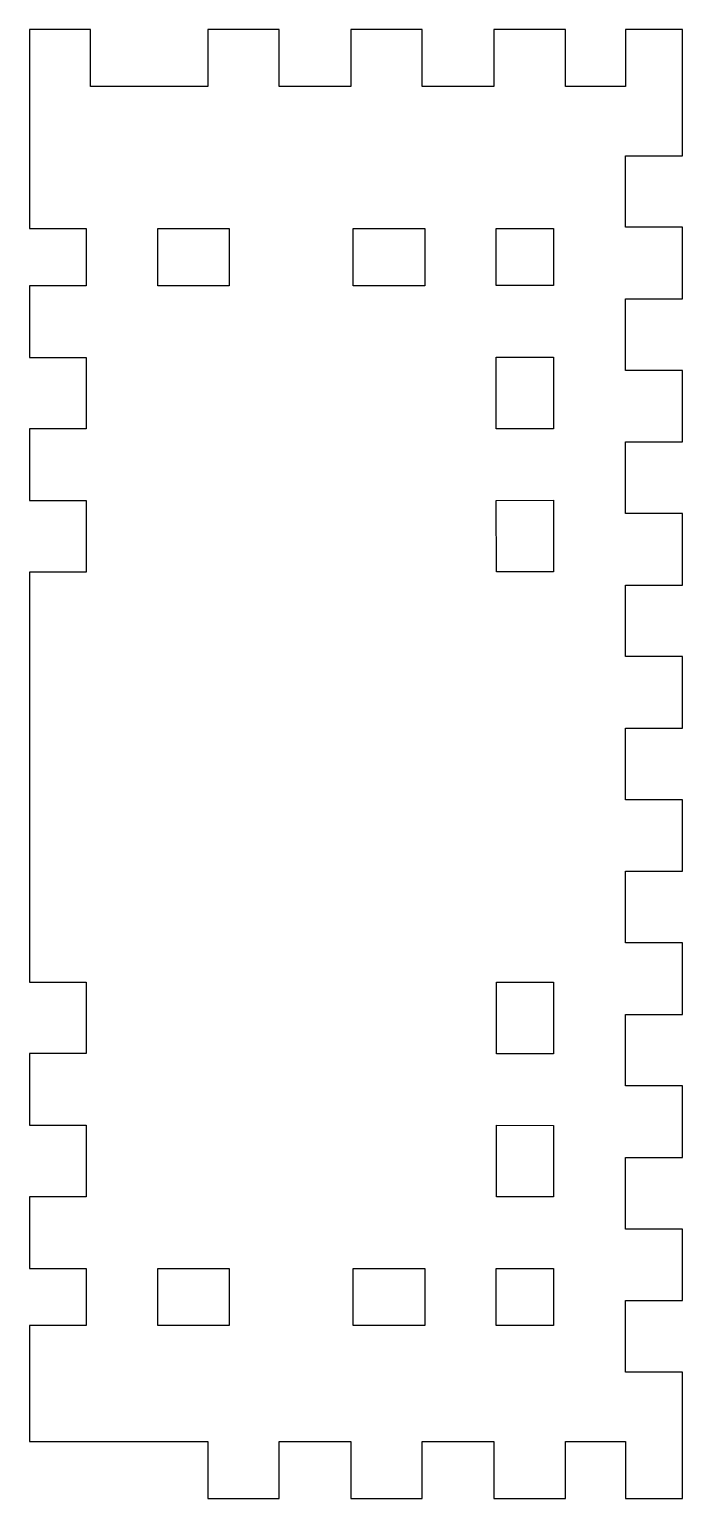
# Model space of a CAD drawing. Header units: millimetres. Extents: x -27 to 41, y -76 to 78.
import ezdxf

# ---------------------------------------------------------------- set-up
doc = ezdxf.new("R2010")
doc.units = ezdxf.units.MM
doc.layers.get('0').update_dxf_attribs({"linetype": 'CONTINUOUS'})

msp = doc.modelspace()

# ---------------------------------------------------------------- linework, layer by layer
for points in [[(-21.52, -57.49), (-27.48, -57.49), (-27.48, -69.63), (-8.77, -69.63), (-8.77, -75.63), (-1.27, -75.63), (-1.27, -69.63), (6.23, -69.63), (6.23, -75.63), (13.73, -75.63), (13.73, -69.63), (21.23, -69.63), (21.23, -75.63), (28.73, -75.63), (28.73, -69.63), (35.03, -69.63), (35.03, -75.63), (41.03, -75.63), (41.03, -62.38), (35.03, -62.38), (35.03, -54.88), (41.03, -54.88), (41.03, -47.38), (35.03, -47.38), (35.03, -39.88), (41.03, -39.88), (41.03, -32.38), (35.03, -32.38), (35.03, -24.88), (41.03, -24.88), (41.03, -17.38), (35.03, -17.38), (35.03, -9.88), (41.03, -9.88), (41.03, -2.38), (35.03, -2.38), (35.03, 5.12), (41.03, 5.12), (41.03, 12.62), (35.03, 12.62), (35.03, 20.12), (41.03, 20.12), (41.03, 27.62), (35.03, 27.62), (35.03, 35.12), (41.03, 35.12), (41.03, 42.62), (35.03, 42.62), (35.03, 50.12), (41.03, 50.12), (41.03, 57.62), (35.03, 57.62), (35.03, 65.12), (41.03, 65.12), (41.03, 78.37), (35.03, 78.37), (35.03, 72.37), (28.73, 72.37), (28.73, 78.37), (21.23, 78.37), (21.23, 72.37), (13.73, 72.37), (13.73, 78.37), (6.23, 78.37), (6.23, 72.37), (-1.27, 72.37), (-1.27, 78.37), (-8.77, 78.37), (-8.77, 72.37), (-21.07, 72.37), (-21.07, 78.37), (-27.48, 78.37), (-27.48, 57.49), (-21.52, 57.49), (-21.52, 51.49), (-27.48, 51.49), (-27.48, 43.99), (-21.51, 43.99), (-21.51, 36.49), (-27.48, 36.49), (-27.48, 28.99), (-21.51, 28.99), (-21.51, 21.49), (-27.48, 21.49), (-27.48, -21.51), (-21.51, -21.51), (-21.51, -28.99), (-27.48, -28.99), (-27.48, -36.49), (-21.51, -36.49), (-21.51, -43.99), (-27.48, -43.99), (-27.48, -51.51), (-21.52, -51.51)], [(-6.52, 57.49), (-6.52, 51.5), (-14.02, 51.5), (-14.02, 57.49)], [(13.98, 57.5), (13.98, 51.5), (6.48, 51.5), (6.48, 57.5)], [(21.48, 57.5), (27.48, 57.51), (27.48, 51.51), (21.48, 51.51)], [(27.48, 36.51), (21.49, 36.5), (21.49, 44), (27.48, 44.01)], [(27.49, 29.01), (27.49, 21.51), (21.5, 21.51), (21.49, 29)], [(27.49, -21.51), (27.49, -29.01), (21.51, -29), (21.51, -27.49), (21.51, -21.5)], [(27.48, -36.51), (27.48, -44.01), (21.51, -44), (21.51, -36.5)], [(-14.02, -57.49), (-14.02, -51.5), (-6.52, -51.5), (-6.52, -57.49)], [(13.98, -51.5), (13.98, -57.5), (7.16, -57.5), (6.48, -57.5), (6.48, -51.5), (7.16, -51.5)], [(21.48, -57.49), (21.48, -51.51), (27.49, -51.51), (27.48, -57.49)]]:
    msp.add_lwpolyline(points, close=True)

doc.saveas('drawing.dxf')
